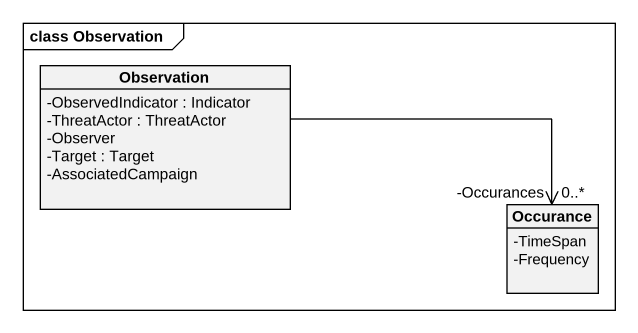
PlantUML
@startuml
mainframe class Observation
hide circle
hide empty members
skinparam classAttributeIconSize 0
class Observation {
  -ObservedIndicator : Indicator
  -ThreatActor : ThreatActor
  -Observer
  -Target : Target
  -AssociatedCampaign
}
class Occurance {
  -TimeSpan
  -Frequency
}
Occurance "-Occurances\n0..*" <-left- Observation
@enduml
